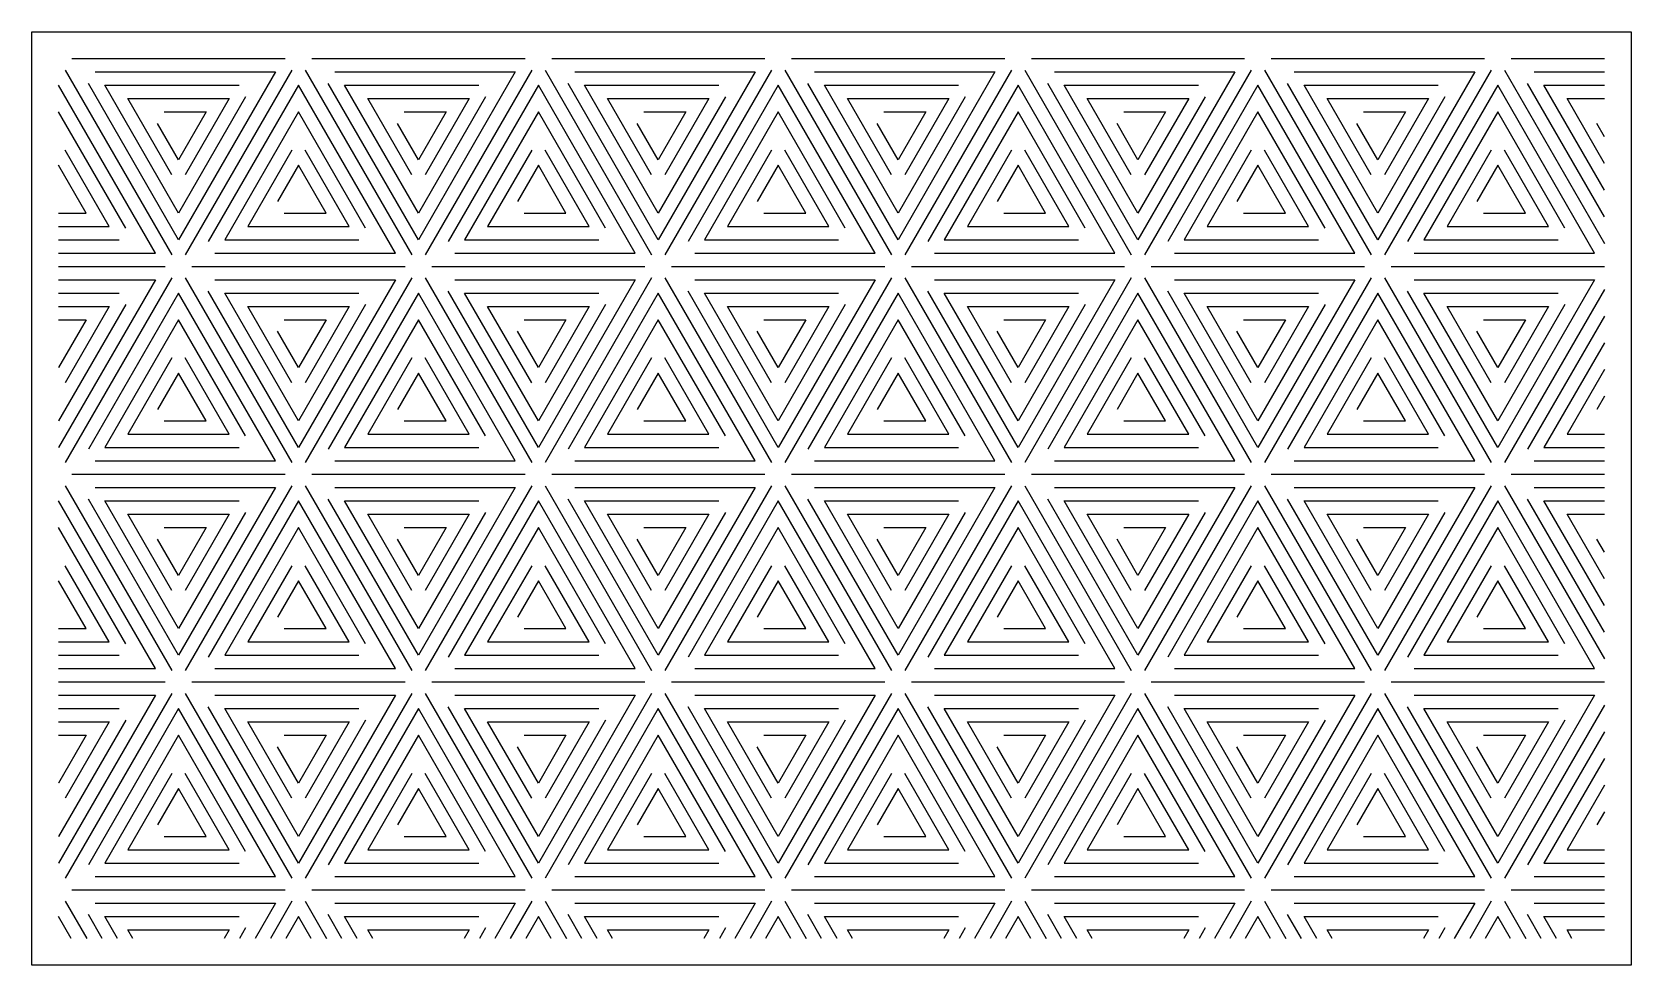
# Model space of a CAD drawing. Header units: millimetres. Extents: x 0 to 120, y 0 to 70.
import ezdxf

# ---------------------------------------------------------------- set-up
doc = ezdxf.new("R2010")
doc.units = ezdxf.units.MM
doc.layers.add('CUT', color=1, linetype='CONTINUOUS')

msp = doc.modelspace()

# ---------------------------------------------------------------- linework, layer by layer
at = {"layer": 'CUT'}
for p, q in [((3, 68), (19, 68)), ((21, 68), (37, 68)), ((39, 68), (55, 68)), ((57, 68), (73, 68)), ((75, 68), (91, 68)), ((93, 68), (109, 68)), ((111, 68), (118, 68)), ((2.5, 67.134), (10.5, 53.2776)), ((19.5, 67.134), (11.5, 53.2776)), ((20.5, 67.134), (28.5, 53.2776)), ((37.5, 67.134), (29.5, 53.2776)), ((38.5, 67.134), (46.5, 53.2776)), ((55.5, 67.134), (47.5, 53.2776)), ((56.5, 67.134), (64.5, 53.2776)), ((73.5, 67.134), (65.5, 53.2776)), ((74.5, 67.134), (82.5, 53.2776)), ((91.5, 67.134), (83.5, 53.2776)), ((92.5, 67.134), (100.5, 53.2776)), ((109.5, 67.134), (101.5, 53.2776)), ((110.5, 67.134), (118, 54.1436)), ((118, 56.1436), (112.2321, 66.134)), ((112.7321, 67), (118, 67)), ((118, 62.1436), (117.4282, 63.134)), ((2, 54.4115), (6.5359, 54.4115)), ((2, 52.4115), (10, 52.4115)), ((12, 52.4115), (28, 52.4115)), ((30, 52.4115), (46, 52.4115)), ((48, 52.4115), (64, 52.4115)), ((66, 52.4115), (82, 52.4115)), ((84, 52.4115), (100, 52.4115)), ((102, 52.4115), (118, 52.4115)), ((2, 50.4115), (6.5359, 50.4115)), ((10.5, 51.5455), (2.5, 37.6891)), ((11.5, 51.5455), (19.5, 37.6891)), ((28.5, 51.5455), (20.5, 37.6891)), ((29.5, 51.5455), (37.5, 37.6891)), ((46.5, 51.5455), (38.5, 37.6891)), ((47.5, 51.5455), (55.5, 37.6891)), ((64.5, 51.5455), (56.5, 37.6891)), ((65.5, 51.5455), (73.5, 37.6891)), ((82.5, 51.5455), (74.5, 37.6891)), ((83.5, 51.5455), (91.5, 37.6891)), ((100.5, 51.5455), (92.5, 37.6891)), ((101.5, 51.5455), (109.5, 37.6891)), ((118, 50.6795), (110.5, 37.6891)), ((118, 48.6795), (112.2321, 38.6891)), ((118, 42.6795), (117.4282, 41.6891)), ((112.7321, 37.8231), (118, 37.8231)), ((3, 36.8231), (19, 36.8231)), ((21, 36.8231), (37, 36.8231)), ((39, 36.8231), (55, 36.8231)), ((57, 36.8231), (73, 36.8231)), ((75, 36.8231), (91, 36.8231)), ((93, 36.8231), (109, 36.8231)), ((111, 36.8231), (118, 36.8231)), ((2.5, 35.9571), (10.5, 22.1007)), ((19.5, 35.9571), (11.5, 22.1007)), ((20.5, 35.9571), (28.5, 22.1007)), ((37.5, 35.9571), (29.5, 22.1007)), ((38.5, 35.9571), (46.5, 22.1007)), ((55.5, 35.9571), (47.5, 22.1007)), ((56.5, 35.9571), (64.5, 22.1007)), ((73.5, 35.9571), (65.5, 22.1007)), ((74.5, 35.9571), (82.5, 22.1007)), ((91.5, 35.9571), (83.5, 22.1007)), ((92.5, 35.9571), (100.5, 22.1007)), ((109.5, 35.9571), (101.5, 22.1007)), ((110.5, 35.9571), (118, 22.9667)), ((118, 24.9667), (112.2321, 34.9571)), ((112.7321, 35.8231), (118, 35.8231)), ((118, 30.9667), (117.4282, 31.9571)), ((2, 23.2346), (6.5359, 23.2346)), ((2, 21.2346), (10, 21.2346)), ((12, 21.2346), (28, 21.2346)), ((30, 21.2346), (46, 21.2346)), ((48, 21.2346), (64, 21.2346)), ((66, 21.2346), (82, 21.2346)), ((84, 21.2346), (100, 21.2346)), ((102, 21.2346), (118, 21.2346)), ((2, 19.2346), (6.5359, 19.2346)), ((10.5, 20.3686), (2.5, 6.5122)), ((11.5, 20.3686), (19.5, 6.5122)), ((28.5, 20.3686), (20.5, 6.5122)), ((29.5, 20.3686), (37.5, 6.5122)), ((46.5, 20.3686), (38.5, 6.5122)), ((47.5, 20.3686), (55.5, 6.5122)), ((64.5, 20.3686), (56.5, 6.5122)), ((65.5, 20.3686), (73.5, 6.5122)), ((82.5, 20.3686), (74.5, 6.5122)), ((83.5, 20.3686), (91.5, 6.5122)), ((100.5, 20.3686), (92.5, 6.5122)), ((101.5, 20.3686), (109.5, 6.5122)), ((118, 19.5026), (110.5, 6.5122)), ((118, 17.5026), (112.2321, 7.5122)), ((118, 11.5026), (117.4282, 10.5122)), ((112.7321, 6.6462), (118, 6.6462)), ((3, 5.6462), (19, 5.6462)), ((21, 5.6462), (37, 5.6462)), ((39, 5.6462), (55, 5.6462)), ((57, 5.6462), (73, 5.6462)), ((75, 5.6462), (91, 5.6462)), ((93, 5.6462), (109, 5.6462)), ((111, 5.6462), (118, 5.6462)), ((2.5, 4.7801), (4.1051, 2)), ((5.2598, 2), (4.2321, 3.7801)), ((19.5, 4.7801), (17.8949, 2)), ((20.5, 4.7801), (22.1051, 2)), ((23.2598, 2), (22.2321, 3.7801)), ((37.5, 4.7801), (35.8949, 2)), ((38.5, 4.7801), (40.1051, 2)), ((41.2598, 2), (40.2321, 3.7801)), ((55.5, 4.7801), (53.8949, 2)), ((56.5, 4.7801), (58.1051, 2)), ((59.2598, 2), (58.2321, 3.7801)), ((73.5, 4.7801), (71.8949, 2)), ((74.5, 4.7801), (76.1051, 2)), ((77.2598, 2), (76.2321, 3.7801)), ((91.5, 4.7801), (89.8949, 2)), ((92.5, 4.7801), (94.1051, 2)), ((95.2598, 2), (94.2321, 3.7801)), ((109.5, 4.7801), (107.8949, 2)), ((110.5, 4.7801), (112.1051, 2)), ((113.2598, 2), (112.2321, 3.7801)), ((112.7321, 4.6462), (118, 4.6462)), ((16.0359, 2.7801), (15.5855, 2)), ((34.0359, 2.7801), (33.5855, 2)), ((52.0359, 2.7801), (51.5855, 2)), ((70.0359, 2.7801), (69.5855, 2)), ((88.0359, 2.7801), (87.5855, 2)), ((106.0359, 2.7801), (105.5855, 2))]:
    msp.add_line(p, q, dxfattribs=at)
for points in [[(0, 70), (120, 70), (120, 0), (0, 0), (0, 70)], [(2, 53.4115), (9.2679, 53.4115), (2, 66), (2, 66)], [(4.7321, 67), (18.2679, 67), (11, 54.4115), (4.2321, 66.134)], [(16.0359, 65.134), (11, 56.4115), (5.4641, 66), (15.5359, 66)], [(13.7321, 53.4115), (27.2679, 53.4115), (20, 66), (13.2321, 54.2776)], [(22.7321, 67), (36.2679, 67), (29, 54.4115), (22.2321, 66.134)], [(34.0359, 65.134), (29, 56.4115), (23.4641, 66), (33.5359, 66)], [(31.7321, 53.4115), (45.2679, 53.4115), (38, 66), (31.2321, 54.2776)], [(40.7321, 67), (54.2679, 67), (47, 54.4115), (40.2321, 66.134)], [(52.0359, 65.134), (47, 56.4115), (41.4641, 66), (51.5359, 66)], [(49.7321, 53.4115), (63.2679, 53.4115), (56, 66), (49.2321, 54.2776)], [(58.7321, 67), (72.2679, 67), (65, 54.4115), (58.2321, 66.134)], [(70.0359, 65.134), (65, 56.4115), (59.4641, 66), (69.5359, 66)], [(67.7321, 53.4115), (81.2679, 53.4115), (74, 66), (67.2321, 54.2776)], [(76.7321, 67), (90.2679, 67), (83, 54.4115), (76.2321, 66.134)], [(88.0359, 65.134), (83, 56.4115), (77.4641, 66), (87.5359, 66)], [(85.7321, 53.4115), (99.2679, 53.4115), (92, 66), (85.2321, 54.2776)], [(94.7321, 67), (108.2679, 67), (101, 54.4115), (94.2321, 66.134)], [(106.0359, 65.134), (101, 56.4115), (95.4641, 66), (105.5359, 66)], [(103.7321, 53.4115), (117.2679, 53.4115), (110, 66), (103.2321, 54.2776)], [(118, 58.1436), (113.4641, 66), (118, 66)], [(10.5, 59.2776), (7.1962, 65), (14.8038, 65), (11.5, 59.2776)], [(28.5, 59.2776), (25.1962, 65), (32.8038, 65), (29.5, 59.2776)], [(46.5, 59.2776), (43.1962, 65), (50.8038, 65), (47.5, 59.2776)], [(64.5, 59.2776), (61.1962, 65), (68.8038, 65), (65.5, 59.2776)], [(82.5, 59.2776), (79.1962, 65), (86.8038, 65), (83.5, 59.2776)], [(100.5, 59.2776), (97.1962, 65), (104.8038, 65), (101.5, 59.2776)], [(118, 60.1436), (115.1962, 65), (118, 65)], [(7.0359, 55.2776), (2, 64), (2, 64)], [(9.9282, 64), (13.0718, 64), (11, 60.4115), (9.4282, 63.134)], [(25.0359, 55.2776), (20, 64), (14.4641, 54.4115), (24.5359, 54.4115)], [(27.9282, 64), (31.0718, 64), (29, 60.4115), (27.4282, 63.134)], [(43.0359, 55.2776), (38, 64), (32.4641, 54.4115), (42.5359, 54.4115)], [(45.9282, 64), (49.0718, 64), (47, 60.4115), (45.4282, 63.134)], [(61.0359, 55.2776), (56, 64), (50.4641, 54.4115), (60.5359, 54.4115)], [(63.9282, 64), (67.0718, 64), (65, 60.4115), (63.4282, 63.134)], [(79.0359, 55.2776), (74, 64), (68.4641, 54.4115), (78.5359, 54.4115)], [(81.9282, 64), (85.0718, 64), (83, 60.4115), (81.4282, 63.134)], [(97.0359, 55.2776), (92, 64), (86.4641, 54.4115), (96.5359, 54.4115)], [(99.9282, 64), (103.0718, 64), (101, 60.4115), (99.4282, 63.134)], [(115.0359, 55.2776), (110, 64), (104.4641, 54.4115), (114.5359, 54.4115)], [(2, 55.4115), (5.8038, 55.4115), (2.5, 61.134)], [(2, 56.4115), (4.0718, 56.4115), (2, 60), (2, 60)], [(19.5, 61.134), (16.1962, 55.4115), (23.8038, 55.4115), (20.5, 61.134)], [(18.9282, 56.4115), (22.0718, 56.4115), (20, 60), (18.4282, 57.2776)], [(37.5, 61.134), (34.1962, 55.4115), (41.8038, 55.4115), (38.5, 61.134)], [(36.9282, 56.4115), (40.0718, 56.4115), (38, 60), (36.4282, 57.2776)], [(55.5, 61.134), (52.1962, 55.4115), (59.8038, 55.4115), (56.5, 61.134)], [(54.9282, 56.4115), (58.0718, 56.4115), (56, 60), (54.4282, 57.2776)], [(73.5, 61.134), (70.1962, 55.4115), (77.8038, 55.4115), (74.5, 61.134)], [(72.9282, 56.4115), (76.0718, 56.4115), (74, 60), (72.4282, 57.2776)], [(91.5, 61.134), (88.1962, 55.4115), (95.8038, 55.4115), (92.5, 61.134)], [(90.9282, 56.4115), (94.0718, 56.4115), (92, 60), (90.4282, 57.2776)], [(109.5, 61.134), (106.1962, 55.4115), (113.8038, 55.4115), (110.5, 61.134)], [(108.9282, 56.4115), (112.0718, 56.4115), (110, 60), (108.4282, 57.2776)], [(2, 51.4115), (9.2679, 51.4115), (2, 38.8231), (2, 38.8231)], [(4.7321, 37.8231), (18.2679, 37.8231), (11, 50.4115), (4.2321, 38.6891)], [(13.7321, 51.4115), (27.2679, 51.4115), (20, 38.8231), (13.2321, 50.5455)], [(25.0359, 49.5455), (20, 40.8231), (14.4641, 50.4115), (24.5359, 50.4115)], [(22.7321, 37.8231), (36.2679, 37.8231), (29, 50.4115), (22.2321, 38.6891)], [(31.7321, 51.4115), (45.2679, 51.4115), (38, 38.8231), (31.2321, 50.5455)], [(43.0359, 49.5455), (38, 40.8231), (32.4641, 50.4115), (42.5359, 50.4115)], [(40.7321, 37.8231), (54.2679, 37.8231), (47, 50.4115), (40.2321, 38.6891)], [(49.7321, 51.4115), (63.2679, 51.4115), (56, 38.8231), (49.2321, 50.5455)], [(61.0359, 49.5455), (56, 40.8231), (50.4641, 50.4115), (60.5359, 50.4115)], [(58.7321, 37.8231), (72.2679, 37.8231), (65, 50.4115), (58.2321, 38.6891)], [(67.7321, 51.4115), (81.2679, 51.4115), (74, 38.8231), (67.2321, 50.5455)], [(79.0359, 49.5455), (74, 40.8231), (68.4641, 50.4115), (78.5359, 50.4115)], [(76.7321, 37.8231), (90.2679, 37.8231), (83, 50.4115), (76.2321, 38.6891)], [(85.7321, 51.4115), (99.2679, 51.4115), (92, 38.8231), (85.2321, 50.5455)], [(97.0359, 49.5455), (92, 40.8231), (86.4641, 50.4115), (96.5359, 50.4115)], [(94.7321, 37.8231), (108.2679, 37.8231), (101, 50.4115), (94.2321, 38.6891)], [(103.7321, 51.4115), (117.2679, 51.4115), (110, 38.8231), (103.2321, 50.5455)], [(115.0359, 49.5455), (110, 40.8231), (104.4641, 50.4115), (114.5359, 50.4115)], [(7.0359, 49.5455), (2, 40.8231), (2, 40.8231)], [(2, 49.4115), (5.8038, 49.4115), (2.5, 43.6891)], [(19.5, 43.6891), (16.1962, 49.4115), (23.8038, 49.4115), (20.5, 43.6891)], [(37.5, 43.6891), (34.1962, 49.4115), (41.8038, 49.4115), (38.5, 43.6891)], [(55.5, 43.6891), (52.1962, 49.4115), (59.8038, 49.4115), (56.5, 43.6891)], [(73.5, 43.6891), (70.1962, 49.4115), (77.8038, 49.4115), (74.5, 43.6891)], [(91.5, 43.6891), (88.1962, 49.4115), (95.8038, 49.4115), (92.5, 43.6891)], [(109.5, 43.6891), (106.1962, 49.4115), (113.8038, 49.4115), (110.5, 43.6891)], [(2, 48.4115), (4.0718, 48.4115), (2, 44.8231), (2, 44.8231)], [(16.0359, 39.6891), (11, 48.4115), (5.4641, 38.8231), (15.5359, 38.8231)], [(18.9282, 48.4115), (22.0718, 48.4115), (20, 44.8231), (18.4282, 47.5455)], [(34.0359, 39.6891), (29, 48.4115), (23.4641, 38.8231), (33.5359, 38.8231)], [(36.9282, 48.4115), (40.0718, 48.4115), (38, 44.8231), (36.4282, 47.5455)], [(52.0359, 39.6891), (47, 48.4115), (41.4641, 38.8231), (51.5359, 38.8231)], [(54.9282, 48.4115), (58.0718, 48.4115), (56, 44.8231), (54.4282, 47.5455)], [(70.0359, 39.6891), (65, 48.4115), (59.4641, 38.8231), (69.5359, 38.8231)], [(72.9282, 48.4115), (76.0718, 48.4115), (74, 44.8231), (72.4282, 47.5455)], [(88.0359, 39.6891), (83, 48.4115), (77.4641, 38.8231), (87.5359, 38.8231)], [(90.9282, 48.4115), (94.0718, 48.4115), (92, 44.8231), (90.4282, 47.5455)], [(106.0359, 39.6891), (101, 48.4115), (95.4641, 38.8231), (105.5359, 38.8231)], [(108.9282, 48.4115), (112.0718, 48.4115), (110, 44.8231), (108.4282, 47.5455)], [(118, 46.6795), (113.4641, 38.8231), (118, 38.8231)], [(10.5, 45.5455), (7.1962, 39.8231), (14.8038, 39.8231), (11.5, 45.5455)], [(9.9282, 40.8231), (13.0718, 40.8231), (11, 44.4115), (9.4282, 41.6891)], [(28.5, 45.5455), (25.1962, 39.8231), (32.8038, 39.8231), (29.5, 45.5455)], [(27.9282, 40.8231), (31.0718, 40.8231), (29, 44.4115), (27.4282, 41.6891)], [(46.5, 45.5455), (43.1962, 39.8231), (50.8038, 39.8231), (47.5, 45.5455)], [(45.9282, 40.8231), (49.0718, 40.8231), (47, 44.4115), (45.4282, 41.6891)], [(64.5, 45.5455), (61.1962, 39.8231), (68.8038, 39.8231), (65.5, 45.5455)], [(63.9282, 40.8231), (67.0718, 40.8231), (65, 44.4115), (63.4282, 41.6891)], [(82.5, 45.5455), (79.1962, 39.8231), (86.8038, 39.8231), (83.5, 45.5455)], [(81.9282, 40.8231), (85.0718, 40.8231), (83, 44.4115), (81.4282, 41.6891)], [(100.5, 45.5455), (97.1962, 39.8231), (104.8038, 39.8231), (101.5, 45.5455)], [(99.9282, 40.8231), (103.0718, 40.8231), (101, 44.4115), (99.4282, 41.6891)], [(118, 44.6795), (115.1962, 39.8231), (118, 39.8231)], [(2, 22.2346), (9.2679, 22.2346), (2, 34.8231), (2, 34.8231)], [(4.7321, 35.8231), (18.2679, 35.8231), (11, 23.2346), (4.2321, 34.9571)], [(16.0359, 33.9571), (11, 25.2346), (5.4641, 34.8231), (15.5359, 34.8231)], [(13.7321, 22.2346), (27.2679, 22.2346), (20, 34.8231), (13.2321, 23.1007)], [(22.7321, 35.8231), (36.2679, 35.8231), (29, 23.2346), (22.2321, 34.9571)], [(34.0359, 33.9571), (29, 25.2346), (23.4641, 34.8231), (33.5359, 34.8231)], [(31.7321, 22.2346), (45.2679, 22.2346), (38, 34.8231), (31.2321, 23.1007)], [(40.7321, 35.8231), (54.2679, 35.8231), (47, 23.2346), (40.2321, 34.9571)], [(52.0359, 33.9571), (47, 25.2346), (41.4641, 34.8231), (51.5359, 34.8231)], [(49.7321, 22.2346), (63.2679, 22.2346), (56, 34.8231), (49.2321, 23.1007)], [(58.7321, 35.8231), (72.2679, 35.8231), (65, 23.2346), (58.2321, 34.9571)], [(70.0359, 33.9571), (65, 25.2346), (59.4641, 34.8231), (69.5359, 34.8231)], [(67.7321, 22.2346), (81.2679, 22.2346), (74, 34.8231), (67.2321, 23.1007)], [(76.7321, 35.8231), (90.2679, 35.8231), (83, 23.2346), (76.2321, 34.9571)], [(88.0359, 33.9571), (83, 25.2346), (77.4641, 34.8231), (87.5359, 34.8231)], [(85.7321, 22.2346), (99.2679, 22.2346), (92, 34.8231), (85.2321, 23.1007)], [(94.7321, 35.8231), (108.2679, 35.8231), (101, 23.2346), (94.2321, 34.9571)], [(106.0359, 33.9571), (101, 25.2346), (95.4641, 34.8231), (105.5359, 34.8231)], [(103.7321, 22.2346), (117.2679, 22.2346), (110, 34.8231), (103.2321, 23.1007)], [(118, 26.9667), (113.4641, 34.8231), (118, 34.8231)], [(10.5, 28.1007), (7.1962, 33.8231), (14.8038, 33.8231), (11.5, 28.1007)], [(28.5, 28.1007), (25.1962, 33.8231), (32.8038, 33.8231), (29.5, 28.1007)], [(46.5, 28.1007), (43.1962, 33.8231), (50.8038, 33.8231), (47.5, 28.1007)], [(64.5, 28.1007), (61.1962, 33.8231), (68.8038, 33.8231), (65.5, 28.1007)], [(82.5, 28.1007), (79.1962, 33.8231), (86.8038, 33.8231), (83.5, 28.1007)], [(100.5, 28.1007), (97.1962, 33.8231), (104.8038, 33.8231), (101.5, 28.1007)], [(118, 28.9667), (115.1962, 33.8231), (118, 33.8231)], [(7.0359, 24.1007), (2, 32.8231), (2, 32.8231)], [(9.9282, 32.8231), (13.0718, 32.8231), (11, 29.2346), (9.4282, 31.9571)], [(25.0359, 24.1007), (20, 32.8231), (14.4641, 23.2346), (24.5359, 23.2346)], [(27.9282, 32.8231), (31.0718, 32.8231), (29, 29.2346), (27.4282, 31.9571)], [(43.0359, 24.1007), (38, 32.8231), (32.4641, 23.2346), (42.5359, 23.2346)], [(45.9282, 32.8231), (49.0718, 32.8231), (47, 29.2346), (45.4282, 31.9571)], [(61.0359, 24.1007), (56, 32.8231), (50.4641, 23.2346), (60.5359, 23.2346)], [(63.9282, 32.8231), (67.0718, 32.8231), (65, 29.2346), (63.4282, 31.9571)], [(79.0359, 24.1007), (74, 32.8231), (68.4641, 23.2346), (78.5359, 23.2346)], [(81.9282, 32.8231), (85.0718, 32.8231), (83, 29.2346), (81.4282, 31.9571)], [(97.0359, 24.1007), (92, 32.8231), (86.4641, 23.2346), (96.5359, 23.2346)], [(99.9282, 32.8231), (103.0718, 32.8231), (101, 29.2346), (99.4282, 31.9571)], [(115.0359, 24.1007), (110, 32.8231), (104.4641, 23.2346), (114.5359, 23.2346)], [(2, 24.2346), (5.8038, 24.2346), (2.5, 29.9571)], [(2, 25.2346), (4.0718, 25.2346), (2, 28.8231), (2, 28.8231)], [(19.5, 29.9571), (16.1962, 24.2346), (23.8038, 24.2346), (20.5, 29.9571)], [(18.9282, 25.2346), (22.0718, 25.2346), (20, 28.8231), (18.4282, 26.1007)], [(37.5, 29.9571), (34.1962, 24.2346), (41.8038, 24.2346), (38.5, 29.9571)], [(36.9282, 25.2346), (40.0718, 25.2346), (38, 28.8231), (36.4282, 26.1007)], [(55.5, 29.9571), (52.1962, 24.2346), (59.8038, 24.2346), (56.5, 29.9571)], [(54.9282, 25.2346), (58.0718, 25.2346), (56, 28.8231), (54.4282, 26.1007)], [(73.5, 29.9571), (70.1962, 24.2346), (77.8038, 24.2346), (74.5, 29.9571)], [(72.9282, 25.2346), (76.0718, 25.2346), (74, 28.8231), (72.4282, 26.1007)], [(91.5, 29.9571), (88.1962, 24.2346), (95.8038, 24.2346), (92.5, 29.9571)], [(90.9282, 25.2346), (94.0718, 25.2346), (92, 28.8231), (90.4282, 26.1007)], [(109.5, 29.9571), (106.1962, 24.2346), (113.8038, 24.2346), (110.5, 29.9571)], [(108.9282, 25.2346), (112.0718, 25.2346), (110, 28.8231), (108.4282, 26.1007)], [(2, 20.2346), (9.2679, 20.2346), (2, 7.6462), (2, 7.6462)], [(4.7321, 6.6462), (18.2679, 6.6462), (11, 19.2346), (4.2321, 7.5122)], [(13.7321, 20.2346), (27.2679, 20.2346), (20, 7.6462), (13.2321, 19.3686)], [(25.0359, 18.3686), (20, 9.6462), (14.4641, 19.2346), (24.5359, 19.2346)], [(22.7321, 6.6462), (36.2679, 6.6462), (29, 19.2346), (22.2321, 7.5122)], [(31.7321, 20.2346), (45.2679, 20.2346), (38, 7.6462), (31.2321, 19.3686)], [(43.0359, 18.3686), (38, 9.6462), (32.4641, 19.2346), (42.5359, 19.2346)], [(40.7321, 6.6462), (54.2679, 6.6462), (47, 19.2346), (40.2321, 7.5122)], [(49.7321, 20.2346), (63.2679, 20.2346), (56, 7.6462), (49.2321, 19.3686)], [(61.0359, 18.3686), (56, 9.6462), (50.4641, 19.2346), (60.5359, 19.2346)], [(58.7321, 6.6462), (72.2679, 6.6462), (65, 19.2346), (58.2321, 7.5122)], [(67.7321, 20.2346), (81.2679, 20.2346), (74, 7.6462), (67.2321, 19.3686)], [(79.0359, 18.3686), (74, 9.6462), (68.4641, 19.2346), (78.5359, 19.2346)], [(76.7321, 6.6462), (90.2679, 6.6462), (83, 19.2346), (76.2321, 7.5122)], [(85.7321, 20.2346), (99.2679, 20.2346), (92, 7.6462), (85.2321, 19.3686)], [(97.0359, 18.3686), (92, 9.6462), (86.4641, 19.2346), (96.5359, 19.2346)], [(94.7321, 6.6462), (108.2679, 6.6462), (101, 19.2346), (94.2321, 7.5122)], [(103.7321, 20.2346), (117.2679, 20.2346), (110, 7.6462), (103.2321, 19.3686)], [(115.0359, 18.3686), (110, 9.6462), (104.4641, 19.2346), (114.5359, 19.2346)], [(7.0359, 18.3686), (2, 9.6462), (2, 9.6462)], [(2, 18.2346), (5.8038, 18.2346), (2.5, 12.5122)], [(19.5, 12.5122), (16.1962, 18.2346), (23.8038, 18.2346), (20.5, 12.5122)], [(37.5, 12.5122), (34.1962, 18.2346), (41.8038, 18.2346), (38.5, 12.5122)], [(55.5, 12.5122), (52.1962, 18.2346), (59.8038, 18.2346), (56.5, 12.5122)], [(73.5, 12.5122), (70.1962, 18.2346), (77.8038, 18.2346), (74.5, 12.5122)], [(91.5, 12.5122), (88.1962, 18.2346), (95.8038, 18.2346), (92.5, 12.5122)], [(109.5, 12.5122), (106.1962, 18.2346), (113.8038, 18.2346), (110.5, 12.5122)], [(2, 17.2346), (4.0718, 17.2346), (2, 13.6462), (2, 13.6462)], [(16.0359, 8.5122), (11, 17.2346), (5.4641, 7.6462), (15.5359, 7.6462)], [(18.9282, 17.2346), (22.0718, 17.2346), (20, 13.6462), (18.4282, 16.3686)], [(34.0359, 8.5122), (29, 17.2346), (23.4641, 7.6462), (33.5359, 7.6462)], [(36.9282, 17.2346), (40.0718, 17.2346), (38, 13.6462), (36.4282, 16.3686)], [(52.0359, 8.5122), (47, 17.2346), (41.4641, 7.6462), (51.5359, 7.6462)], [(54.9282, 17.2346), (58.0718, 17.2346), (56, 13.6462), (54.4282, 16.3686)], [(70.0359, 8.5122), (65, 17.2346), (59.4641, 7.6462), (69.5359, 7.6462)], [(72.9282, 17.2346), (76.0718, 17.2346), (74, 13.6462), (72.4282, 16.3686)], [(88.0359, 8.5122), (83, 17.2346), (77.4641, 7.6462), (87.5359, 7.6462)], [(90.9282, 17.2346), (94.0718, 17.2346), (92, 13.6462), (90.4282, 16.3686)], [(106.0359, 8.5122), (101, 17.2346), (95.4641, 7.6462), (105.5359, 7.6462)], [(108.9282, 17.2346), (112.0718, 17.2346), (110, 13.6462), (108.4282, 16.3686)], [(118, 15.5026), (113.4641, 7.6462), (118, 7.6462)], [(10.5, 14.3686), (7.1962, 8.6462), (14.8038, 8.6462), (11.5, 14.3686)], [(9.9282, 9.6462), (13.0718, 9.6462), (11, 13.2346), (9.4282, 10.5122)], [(28.5, 14.3686), (25.1962, 8.6462), (32.8038, 8.6462), (29.5, 14.3686)], [(27.9282, 9.6462), (31.0718, 9.6462), (29, 13.2346), (27.4282, 10.5122)], [(46.5, 14.3686), (43.1962, 8.6462), (50.8038, 8.6462), (47.5, 14.3686)], [(45.9282, 9.6462), (49.0718, 9.6462), (47, 13.2346), (45.4282, 10.5122)], [(64.5, 14.3686), (61.1962, 8.6462), (68.8038, 8.6462), (65.5, 14.3686)], [(63.9282, 9.6462), (67.0718, 9.6462), (65, 13.2346), (63.4282, 10.5122)], [(82.5, 14.3686), (79.1962, 8.6462), (86.8038, 8.6462), (83.5, 14.3686)], [(81.9282, 9.6462), (85.0718, 9.6462), (83, 13.2346), (81.4282, 10.5122)], [(100.5, 14.3686), (97.1962, 8.6462), (104.8038, 8.6462), (101.5, 14.3686)], [(99.9282, 9.6462), (103.0718, 9.6462), (101, 13.2346), (99.4282, 10.5122)], [(118, 13.5026), (115.1962, 8.6462), (118, 8.6462)], [(2.9504, 2), (2, 3.6462), (2, 3.6462)], [(4.7321, 4.6462), (18.2679, 4.6462), (16.7402, 2)], [(6.4145, 2), (5.4641, 3.6462), (15.5359, 3.6462)], [(20.9504, 2), (20, 3.6462), (19.0496, 2)], [(22.7321, 4.6462), (36.2679, 4.6462), (34.7402, 2)], [(24.4145, 2), (23.4641, 3.6462), (33.5359, 3.6462)], [(38.9504, 2), (38, 3.6462), (37.0496, 2)], [(40.7321, 4.6462), (54.2679, 4.6462), (52.7402, 2)], [(42.4145, 2), (41.4641, 3.6462), (51.5359, 3.6462)], [(56.9504, 2), (56, 3.6462), (55.0496, 2)], [(58.7321, 4.6462), (72.2679, 4.6462), (70.7402, 2)], [(60.4145, 2), (59.4641, 3.6462), (69.5359, 3.6462)], [(74.9504, 2), (74, 3.6462), (73.0496, 2)], [(76.7321, 4.6462), (90.2679, 4.6462), (88.7402, 2)], [(78.4145, 2), (77.4641, 3.6462), (87.5359, 3.6462)], [(92.9504, 2), (92, 3.6462), (91.0496, 2)], [(94.7321, 4.6462), (108.2679, 4.6462), (106.7402, 2)], [(96.4145, 2), (95.4641, 3.6462), (105.5359, 3.6462)], [(110.9504, 2), (110, 3.6462), (109.0496, 2)], [(114.4145, 2), (113.4641, 3.6462), (118, 3.6462)], [(7.5692, 2), (7.1962, 2.6462), (14.8038, 2.6462), (14.4308, 2)], [(25.5692, 2), (25.1962, 2.6462), (32.8038, 2.6462), (32.4308, 2)], [(43.5692, 2), (43.1962, 2.6462), (50.8038, 2.6462), (50.4308, 2)], [(61.5692, 2), (61.1962, 2.6462), (68.8038, 2.6462), (68.4308, 2)], [(79.5692, 2), (79.1962, 2.6462), (86.8038, 2.6462), (86.4308, 2)], [(97.5692, 2), (97.1962, 2.6462), (104.8038, 2.6462), (104.4308, 2)], [(115.5692, 2), (115.1962, 2.6462), (118, 2.6462)]]:
    msp.add_lwpolyline(points, dxfattribs=at)

doc.saveas('drawing.dxf')
